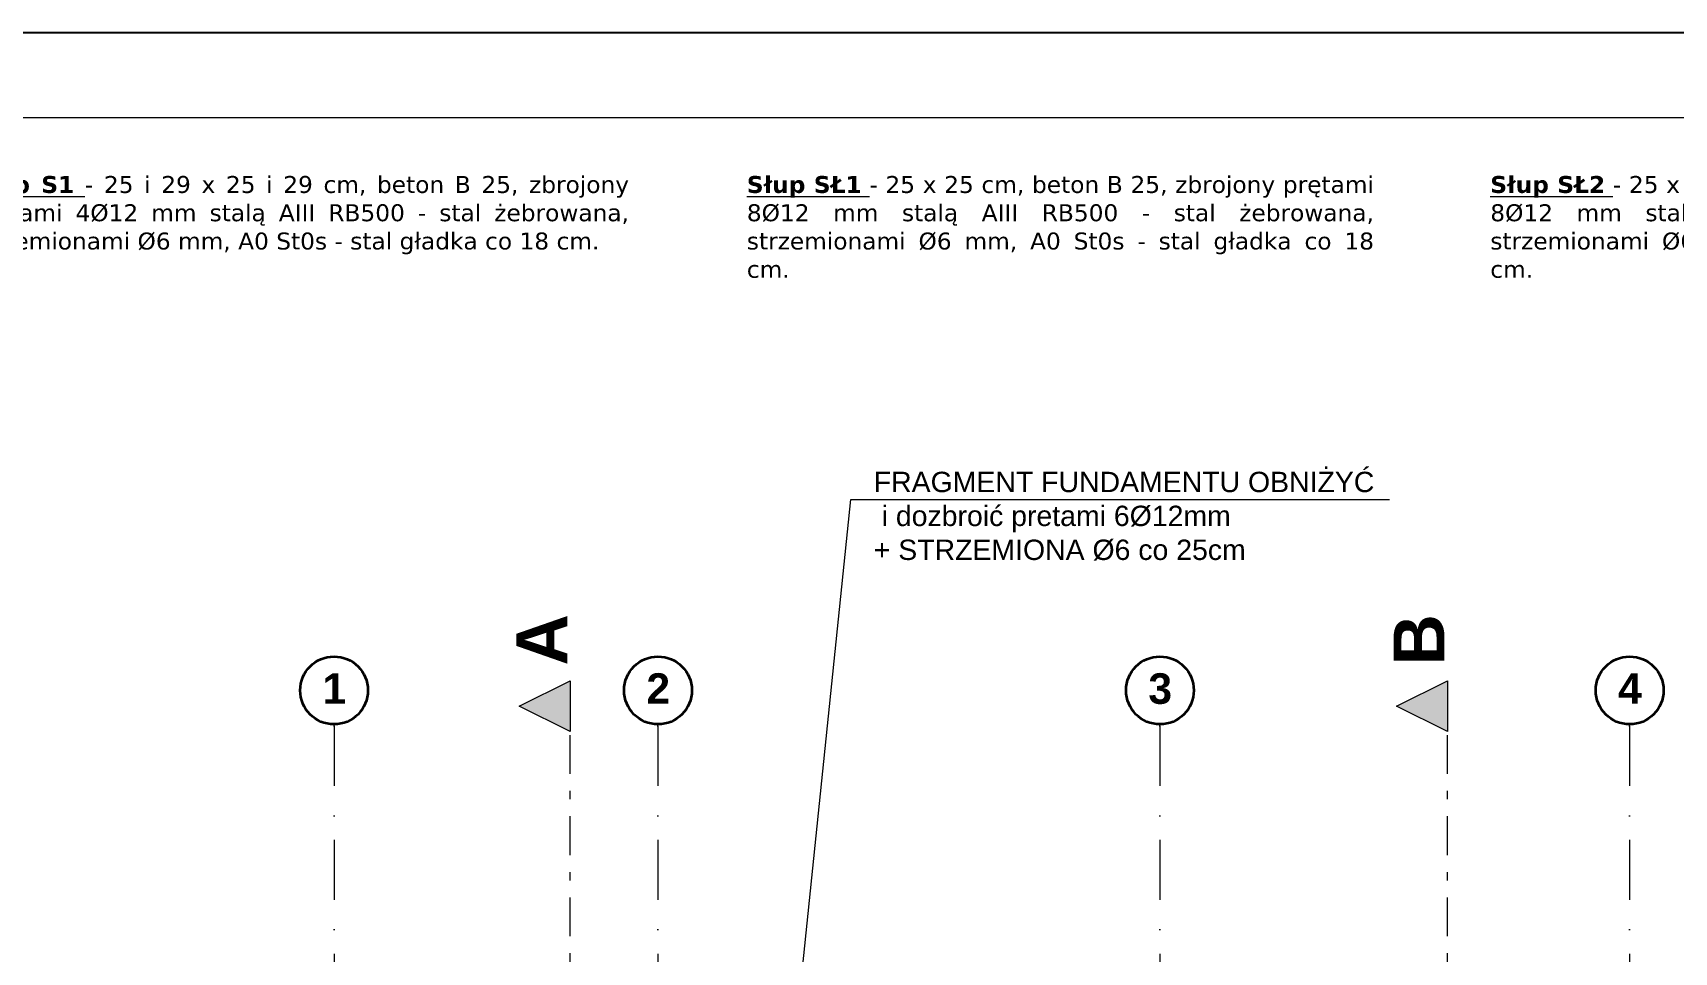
# Model space of a CAD drawing. Header units: millimetres. Extents: x 4647 to 73915, y -13612 to -8141.
# Drawn here: x 6111 to 7079, y -10150 to -9608 of the extents above; entities that cross this region are included whole.
import ezdxf
from ezdxf.enums import TextEntityAlignment as Align

# ---------------------------------------------------------------- set-up
doc = ezdxf.new("R2010")
doc.units = ezdxf.units.MM
doc.linetypes.add('Kropki i Kreski', pattern=[67.027776, 35.277777, -17.638888, 0, -14.111111])
doc.linetypes.add('Przerywana podwójnie', pattern=[47.9, 22.9, -10, 5, -10])
for name, color, linetype, lineweight in [('a_opisy', 252, 'Continuous', 9), ('a_wymiary', 250, 'Continuous', 9), ('Konstrukcja - Siatka mod_Nr_Pióra__1', 7, 'Continuous', 5), ('Konstrukcja - Siatka mod_Nr_Pióra__7', 7, 'Continuous', 35), ('Opisy - Tekst_Nr_Pióra__1', 7, 'Continuous', 13), ('Znaczniki - Przekroje_Nr_Pióra__1', 7, 'Continuous', 5)]:
    doc.layers.add(name, color=color, linetype=linetype, lineweight=lineweight)
doc.layers.add('Konstrukcja - Siatka mod', color=7, linetype='Continuous')
doc.layers.add('Znaczniki - Przekroje', color=7, linetype='Continuous')
doc.layers.add('Konstrukcja - Siatka mod_Nr_Pióra__4', color=7, linetype='Continuous', lineweight=5, true_color=0x029e21)
doc.layers.add('Znaczniki - Przekroje_Nr_Pióra__5', color=7, linetype='Continuous', lineweight=5, true_color=0x40a5ff)
doc.styles.add('GENERATED_STYLE_1', font='arialbd.ttf')
doc.styles.get("Standard").update_dxf_attribs({"font": 'arial.ttf'})
doc.dimstyles.new('1-100', dxfattribs={"dimtxt": 13, "dimasz": 15, "dimexe": 10, "dimexo": 20, "dimgap": 5, "dimtad": 1, "dimdec": 1, "dimrnd": 0.5, "dimtxsty": 'Standard', "dimblk": 'ARCHTICK', "dimcen": 0.09, "dimdle": 10, "dimadec": 0, "dimazin": 0, "dimtfac": 1, "dimtdec": 1, "dimtofl": 0, "dimtmove": 0, "dimatfit": 3, "dimfxl": 10, "dimfxlon": 1, "dimtolj": 1, "dimtzin": 0, "dimarcsym": 0})

# ---------------------------------------------------------------- blocks, each defined once
blk = doc.blocks.new('Standardowy znacznik siatki_3')
at = {"layer": 'Konstrukcja - Siatka mod_Nr_Pióra__4', "linetype": 'Kropki i Kreski'}
for q in [(0, 0), (1660.6, 0)]:
    blk.add_line((1, 0), q, dxfattribs=at)
blk.add_point((1, 0), dxfattribs=at)
blk.add_point((1, 0), dxfattribs=at)
at = {"layer": 'Konstrukcja - Siatka mod_Nr_Pióra__7', "linetype": 'Continuous'}
blk.add_circle((-20, 0), 20, dxfattribs=at)
at = {"layer": 'Konstrukcja - Siatka mod_Nr_Pióra__1', "style": 'GENERATED_STYLE_1'}
blk.add_attdef('AC_MarkerText_1', text='', height=18, rotation=90, dxfattribs=at).set_placement((-6.71, -6.83), align=Align.BOTTOM_LEFT)
blk = doc.blocks.new('Standardowy znacznik siatki_4')
at = {"layer": 'Konstrukcja - Siatka mod_Nr_Pióra__4', "linetype": 'Kropki i Kreski'}
for q in [(0, 0), (1660.6, 0)]:
    blk.add_line((1, 0), q, dxfattribs=at)
blk.add_point((1, 0), dxfattribs=at)
blk.add_point((1, 0), dxfattribs=at)
at = {"layer": 'Konstrukcja - Siatka mod_Nr_Pióra__7', "linetype": 'Continuous'}
blk.add_circle((-20, 0), 20, dxfattribs=at)
at = {"layer": 'Konstrukcja - Siatka mod_Nr_Pióra__1', "style": 'GENERATED_STYLE_1'}
blk.add_attdef('AC_MarkerText_1', text='', height=18, rotation=90, dxfattribs=at).set_placement((-6.71, -6.83), align=Align.BOTTOM_LEFT)
blk = doc.blocks.new('Standardowy znacznik siatki_5')
at = {"layer": 'Konstrukcja - Siatka mod_Nr_Pióra__4', "linetype": 'Kropki i Kreski'}
for q in [(0, 0), (1660.6, 0)]:
    blk.add_line((1, 0), q, dxfattribs=at)
blk.add_point((1, 0), dxfattribs=at)
blk.add_point((1, 0), dxfattribs=at)
at = {"layer": 'Konstrukcja - Siatka mod_Nr_Pióra__7', "linetype": 'Continuous'}
blk.add_circle((-20, 0), 20, dxfattribs=at)
at = {"layer": 'Konstrukcja - Siatka mod_Nr_Pióra__1', "style": 'GENERATED_STYLE_1'}
blk.add_attdef('AC_MarkerText_1', text='', height=18, rotation=90, dxfattribs=at).set_placement((-6.71, -6.83), align=Align.BOTTOM_LEFT)
blk = doc.blocks.new('Standardowy znacznik siatki_8')
at = {"layer": 'Konstrukcja - Siatka mod_Nr_Pióra__4', "linetype": 'Kropki i Kreski'}
for q in [(0, 0), (1660.6, 0)]:
    blk.add_line((1, 0), q, dxfattribs=at)
blk.add_point((1, 0), dxfattribs=at)
blk.add_point((1, 0), dxfattribs=at)
at = {"layer": 'Konstrukcja - Siatka mod_Nr_Pióra__7', "linetype": 'Continuous'}
blk.add_circle((-20, 0), 20, dxfattribs=at)
at = {"layer": 'Konstrukcja - Siatka mod_Nr_Pióra__1', "style": 'GENERATED_STYLE_1'}
blk.add_attdef('AC_MarkerText_1', text='', height=18, rotation=90, dxfattribs=at).set_placement((-6.71, -6.83), align=Align.BOTTOM_LEFT)
blk = doc.blocks.new('Płaszczyzna odcinająca_2', base_point=(9599.07, -311.12))
at = {"layer": 'Znaczniki - Przekroje_Nr_Pióra__1', "linetype": 'Continuous'}
blk.add_hatch(color=256, dxfattribs=at).paths.add_polyline_path([(9599.07, 1362.69), (9599.07, 1332.69), (9569.07, 1347.69)], flags=0)
for p, q in [((9569.07, 1347.69), (9599.07, 1362.69)), ((9599.07, 1362.69), (9599.07, 1332.69)), ((9599.07, 1332.69), (9569.07, 1347.69))]:
    blk.add_line(p, q, dxfattribs=at)
at = {"layer": 'Znaczniki - Przekroje_Nr_Pióra__5', "linetype": 'Przerywana podwójnie'}
blk.add_line((9599.07, 972.49), (9599.07, 1332.69), dxfattribs=at)
at = {"layer": 'Znaczniki - Przekroje_Nr_Pióra__1', "linetype": 'Continuous', "insert": (9597.35, 1371.69), "char_height": 30, "attachment_point": 7, "rotation": 90, "style": 'GENERATED_STYLE_1'}
blk.add_mtext('{B}', dxfattribs=at)
blk = doc.blocks.new('Płaszczyzna odcinająca_1', base_point=(9081.75, -311.12))
at = {"layer": 'Znaczniki - Przekroje_Nr_Pióra__1', "linetype": 'Continuous'}
blk.add_hatch(color=256, dxfattribs=at).paths.add_polyline_path([(9081.75, 1362.69), (9081.75, 1332.69), (9051.75, 1347.69)], flags=0)
for p, q in [((9051.75, 1347.69), (9081.75, 1362.69)), ((9081.75, 1362.69), (9081.75, 1332.69)), ((9081.75, 1332.69), (9051.75, 1347.69))]:
    blk.add_line(p, q, dxfattribs=at)
at = {"layer": 'Znaczniki - Przekroje_Nr_Pióra__5', "linetype": 'Przerywana podwójnie'}
blk.add_line((9081.75, 972.49), (9081.75, 1332.69), dxfattribs=at)
at = {"layer": 'Znaczniki - Przekroje_Nr_Pióra__1', "linetype": 'Continuous', "insert": (9080.04, 1371.69), "char_height": 30, "attachment_point": 7, "rotation": 90, "style": 'GENERATED_STYLE_1'}
blk.add_mtext('{A}', dxfattribs=at)
blk = doc.blocks.new('_ArchTick')
at = {"color": 0, "linetype": 'ByBlock', "const_width": 0.15}
blk.add_lwpolyline([(-0.5, -0.5), (0.5, 0.5)], dxfattribs=at)
blk = doc.blocks.new('*D610')
at = {"layer": 'a_wymiary', "color": 0, "lineweight": -2, "transparency": 16777216}
for p, q in [((6288.91, -10208.99), (6288.91, -10233.99)), ((6260.71, -10238.99), (6260.71, -10213.99)), ((6250.71, -10223.99), (6288.91, -10223.99)), ((6288.91, -10223.99), (6332.79, -10223.99))]:
    blk.add_line(p, q, dxfattribs=at)
at = {"layer": 'DEFPOINTS', "color": 0, "transparency": 16777216}
for p in [(6288.91, -10016.73), (6288.91, -10223.99), (6260.71, -10387.53)]:
    blk.add_point(p, dxfattribs=at)
at = {"layer": 'a_wymiary', "color": 0, "lineweight": -2, "transparency": 16777216, "xscale": 15, "yscale": 15, "zscale": 15, "rotation": 180}
blk.add_blockref('_ArchTick', (6260.71, -10223.99), dxfattribs=at)
at = {"layer": 'a_wymiary', "color": 0, "lineweight": -2, "transparency": 16777216, "xscale": 15, "yscale": 15, "zscale": 15}
blk.add_blockref('_ArchTick', (6288.91, -10223.99), dxfattribs=at)
at = {"layer": 'a_wymiary', "color": 0, "transparency": 16777216, "insert": (6318.35, -10212.35), "char_height": 13, "attachment_point": 5}
blk.add_mtext('\\A1;28', dxfattribs=at)
blk = doc.blocks.new('*D611')
at = {"layer": 'a_wymiary', "color": 0, "lineweight": -2, "transparency": 16777216}
for p, q in [((6288.91, -10208.99), (6288.91, -10233.99)), ((6775.91, -10238.99), (6775.91, -10213.99)), ((6278.91, -10223.99), (6785.91, -10223.99))]:
    blk.add_line(p, q, dxfattribs=at)
at = {"layer": 'DEFPOINTS', "color": 0, "transparency": 16777216}
for p in [(6288.91, -10016.73), (6775.91, -10223.99), (6775.91, -10405.23)]:
    blk.add_point(p, dxfattribs=at)
at = {"layer": 'a_wymiary', "color": 0, "lineweight": -2, "transparency": 16777216, "xscale": 15, "yscale": 15, "zscale": 15, "rotation": 180}
blk.add_blockref('_ArchTick', (6288.91, -10223.99), dxfattribs=at)
at = {"layer": 'a_wymiary', "color": 0, "lineweight": -2, "transparency": 16777216, "xscale": 15, "yscale": 15, "zscale": 15}
blk.add_blockref('_ArchTick', (6775.91, -10223.99), dxfattribs=at)
at = {"layer": 'a_wymiary', "color": 0, "transparency": 16777216, "insert": (6532.41, -10212.35), "char_height": 13, "attachment_point": 5}
blk.add_mtext('\\A1;487', dxfattribs=at)
blk = doc.blocks.new('*D613')
at = {"layer": 'a_wymiary', "color": 0, "lineweight": -2, "transparency": 16777216}
for p, q in [((7539.92, -10208.99), (7539.92, -10233.99)), ((7052.92, -10238.99), (7052.92, -10213.99)), ((7042.92, -10223.99), (7549.92, -10223.99))]:
    blk.add_line(p, q, dxfattribs=at)
at = {"layer": 'DEFPOINTS', "color": 0, "transparency": 16777216}
for p in [(7539.92, -10016.73), (7539.92, -10223.99), (7052.92, -10405.23)]:
    blk.add_point(p, dxfattribs=at)
at = {"layer": 'a_wymiary', "color": 0, "lineweight": -2, "transparency": 16777216, "xscale": 15, "yscale": 15, "zscale": 15, "rotation": 180}
blk.add_blockref('_ArchTick', (7052.92, -10223.99), dxfattribs=at)
at = {"layer": 'a_wymiary', "color": 0, "lineweight": -2, "transparency": 16777216, "xscale": 15, "yscale": 15, "zscale": 15}
blk.add_blockref('_ArchTick', (7539.92, -10223.99), dxfattribs=at)
at = {"layer": 'a_wymiary', "color": 0, "transparency": 16777216, "insert": (7296.42, -10212.35), "char_height": 13, "attachment_point": 5}
blk.add_mtext('\\A1;487', dxfattribs=at)

msp = doc.modelspace()

# ---------------------------------------------------------------- linework, layer by layer
msp.add_lwpolyline([(5814.41, -12577.97), (7914.41, -12577.97), (7914.41, -9607.97), (5814.41, -9607.97)], close=True)
at = {"layer": 'a_opisy'}
for p, q in [((6539.77, -10404.52), (6593.57, -9883.2)), ((6593.57, -9883.2), (6911.39, -9883.2))]:
    msp.add_line(p, q, dxfattribs=at)
at = {"layer": 'Opisy - Tekst_Nr_Pióra__1', "linetype": 'Continuous', "ltscale": 10, "flags": 128}
msp.add_lwpolyline([(7864.41, -12377.97), (5964.41, -12377.97), (5964.41, -9657.97), (7864.41, -9657.97)], close=True, dxfattribs=at)

# ---------------------------------------------------------------- block references
at = {"layer": 'Konstrukcja - Siatka mod', "linetype": 'Continuous'}
ref = msp.add_blockref('Standardowy znacznik siatki_3', (6288.91, -10015.73), dxfattribs=dict(at, rotation=270))
ref.add_attrib('AC_MarkerText_1', '1', dxfattribs={"linetype": 'Continuous', "height": 18, "style": 'GENERATED_STYLE_1'}).set_placement((6282.09, -10009.02), align=Align.BOTTOM_LEFT)
ref = msp.add_blockref('Standardowy znacznik siatki_8', (6479.91, -10015.73), dxfattribs=dict(at, rotation=270))
ref.add_attrib('AC_MarkerText_1', '2', dxfattribs={"linetype": 'Continuous', "height": 18, "style": 'GENERATED_STYLE_1'}).set_placement((6473.08, -10009.02), align=Align.BOTTOM_LEFT)
ref = msp.add_blockref('Standardowy znacznik siatki_4', (6775.91, -10015.73), dxfattribs=dict(at, rotation=270))
ref.add_attrib('AC_MarkerText_1', '3', dxfattribs={"linetype": 'Continuous', "height": 18, "style": 'GENERATED_STYLE_1'}).set_placement((6769.09, -10009.02), align=Align.BOTTOM_LEFT)
ref = msp.add_blockref('Standardowy znacznik siatki_5', (7052.91, -10015.73), dxfattribs=dict(at, rotation=270))
ref.add_attrib('AC_MarkerText_1', '4', dxfattribs={"linetype": 'Continuous', "height": 18, "style": 'GENERATED_STYLE_1'}).set_placement((7046.09, -10009.02), align=Align.BOTTOM_LEFT)
at = {"layer": 'Znaczniki - Przekroje'}
for name, p in [('Płaszczyzna odcinająca_1', (6428.09, -11663.84)), ('Płaszczyzna odcinająca_2', (6945.41, -11663.84))]:
    msp.add_blockref(name, p, dxfattribs=at)

# ---------------------------------------------------------------- texts
at = {"layer": 'a_opisy', "char_height": 12, "attachment_point": 1}
for s, insert, width in [('\\pxqj;{\\fVerdana|b1|i0|c238|p34;\\H0.83333x;\\L\\C0;Słup S1\\fVerdana|b0|i0|c238|p34;\\l - 25 i 29 x 25 i 29 cm, beton B 25, zbrojony prętami 4\\fVerdana|b0|i0|c0|p34;Ø1\\fVerdana|b0|i0|c238|p34;2 mm stalą AIII RB500\\fVerdana Baltic|b0|i0|c186|p34; - stal żebrowana, strzemionami Ø6 mm, A0 St0s - stal gładka\\fVerdana|b0|i0|c238|p34; co 18 cm.}', (6075, -9692.39), 386.6768), ('\\pxl1.5,qj;{\\fVerdana|b1|i0|c238|p34;\\H0.83333x;\\L\\C0;Słup SŁ1\\fVerdana|b0|i0|c238|p34;\\l - 25 x 25 cm, beton B 25, zbrojony prętami 8\\fVerdana|b0|i0|c0|p34;Ø1\\fVerdana|b0|i0|c238|p34;2\\fVerdana Baltic|b0|i0|c186|p34; mm stalą AIII RB500 - stal żebrowana, strzemionami Ø6 mm, A0 St0s - stal gładka co \\fVerdana|b0|i0|c238|p34;18 cm.}', (6514.31, -9692.39), 386.6768), ('\\pxl1.5,qj;{\\fVerdana|b1|i0|c238|p34;\\H0.83333x;\\L\\C0;Słup SŁ2\\fVerdana|b0|i0|c238|p34;\\l - 25 x 25 cm, beton B 25\\fVerdana Baltic|b0|i0|c186|p34;, zbrojony prętami 8Ø12 mm stalą AIII RB500 - stal żebrowana, strzemionami Ø6 mm, A0 St0s - stal gładka co 18 cm.}', (6952.73, -9692.39), 386.6768), ('FRAGMENT FUNDAMENTU OBNIŻYĆ\\P i dozbroić pretami 6%%C12mm \\P+ STRZEMIONA %%C6 co 25cm', (6607.16, -9866.8), 526.9312)]:
    msp.add_mtext(s, dxfattribs=dict(at, insert=insert, width=width))

# ---------------------------------------------------------------- dimensions: what is measured, and where the dimension line sits
at = {"layer": 'a_wymiary'}
for base, p1, p2, override, picture, middle in [((6288.91, -10223.99), (6260.71, -10387.53), (6288.91, -10016.73), {"dimfxl": 15}, '*D610', (6318.35, -10212.35)), ((6775.91, -10223.99), (6288.91, -10016.73), (6775.91, -10405.23), {"dimtmove": 1, "dimfxl": 15}, '*D611', (6532.41, -10212.35)), ((7539.92, -10223.99), (7052.92, -10405.23), (7539.92, -10016.73), {"dimtmove": 1, "dimfxl": 15}, '*D613', (7296.42, -10212.35))]:
    dim = msp.add_linear_dim(base=base, p1=p1, p2=p2, dimstyle='1-100', override=override, dxfattribs=at)
    dim.commit()
    dim.dimension.update_dxf_attribs({"geometry": picture, "text_midpoint": middle})

doc.saveas('drawing.dxf')
